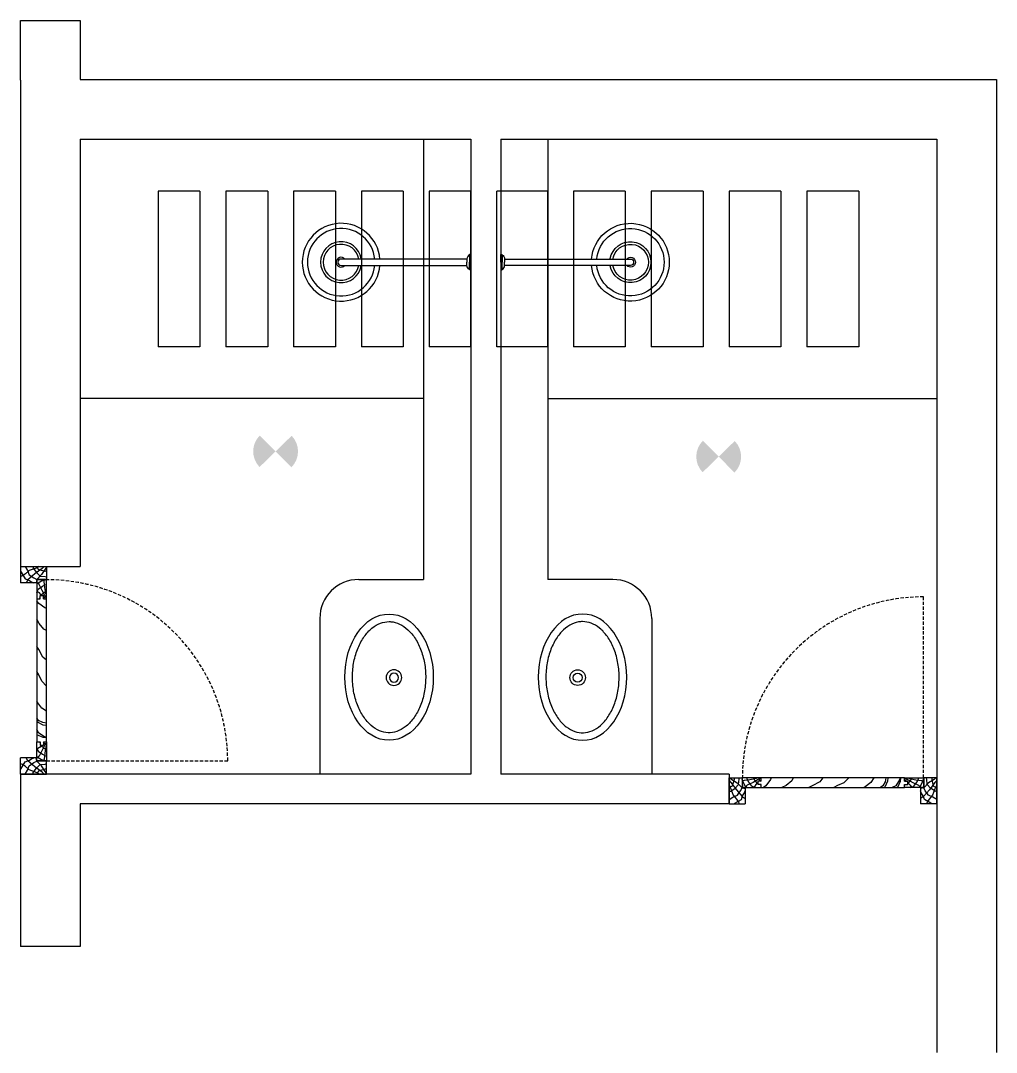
# Model space of a CAD drawing. Header units: metres. Extents: x -16 to 65907, y -5261 to 15511.
# Drawn here: x 15170.1 to 15546.1, y 7663 to 8060.7 of the extents above; entities that cross this region are included whole.
import ezdxf

# ---------------------------------------------------------------- set-up
doc = ezdxf.new("R2010")
doc.units = ezdxf.units.M
doc.linetypes.add('DASHED', pattern=[19.05, 12.7, -6.35])
doc.layers.get('0').update_dxf_attribs({"color": 6})
for name, color, linetype in [('BC-ELEC_FIT', 10, 'Continuous'), ('BC-GREYCOLOR', 8, 'Continuous'), ('BC-HATCH', 8, 'Continuous'), ('BC-JOINERY', 93, 'Continuous'), ('BC-PLUMB-FIXTURE', 118, 'Continuous'), ('BC-WALLS', 1, 'Continuous')]:
    doc.layers.add(name, color=color, linetype=linetype)
doc.layers.get('BC-ELEC_FIT').off()

# ---------------------------------------------------------------- blocks, each defined once
blk = doc.blocks.new('BC-SHOWER')
for p in [(-12.3, -15.1), (12.3, -15.1)]:
    blk.add_line(p, (0, -15.1))
for points in [[(0, 0), (-29.6, 0)], [(0, 0), (29.6, 0)], [(-29.6, -4.1), (0, -4.1)], [(-28.3, -5.1), (0, -5.1)], [(29.6, -4.1), (0, -4.1)], [(28.3, -5.1), (0, -5.1)]]:
    blk.add_lwpolyline(points)
for points in [[(-29.6, 0), (-29.6, -4.1, 0.347987), (-28.6, -5.1), (-28.3, -5.1, 0.2725), (-12.3, -15.1, 6.671192)], [(29.6, 0), (29.6, -4.1, -0.347987), (28.6, -5.1), (28.3, -5.1, -0.2725), (12.3, -15.1, -6.671192)], [(-12.3, -15.1), (-12.3, -500, 1), (12.3, -500), (12.3, -15.1)]]:
    blk.add_lwpolyline(points, format="xyb")
for centre, radius, start, end in [((0, -499.7), 150, 94.703, 85.297), ((0, -499.7), 130, 95.4289, 84.5711), ((0, -500), 79.1, 100.1897, 79.8103), ((0, -500), 69.1, 100.1897, 79.8103), ((0, -500), 19.1, 130.087, 49.9128)]:
    blk.add_arc(centre, radius, start, end)
blk = doc.blocks.new('BC-WASH-COUNTER')
for radius in [2.5, 1.47]:
    blk.add_circle((20.09, 15.74), radius)
at = {"extrusion": (0, 0, -1)}
blk.add_ellipse((20.23, 14.18), major_axis=(-20.28, 0), ratio=0.7, start_param=3.141593, end_param=9.424778, dxfattribs=at)
blk.add_open_spline([(38.07, 14.18), (38.07, 13.26), (37.9, 12.33), (37.2, 10.48), (36.67, 9.56), (35.23, 7.8), (34.32, 6.96), (32.19, 5.44), (30.95, 4.77), (28.25, 3.65), (26.77, 3.21), (23.7, 2.6), (22.09, 2.44), (18.88, 2.41), (17.27, 2.54), (14.17, 3.08), (12.68, 3.5), (9.92, 4.56), (8.66, 5.22), (6.45, 6.7), (5.5, 7.53), (3.99, 9.27), (3.41, 10.18), (2.64, 12.03), (2.43, 12.95), (2.35, 14.81), (2.49, 15.74), (3.11, 17.58), (3.6, 18.51), (4.95, 20.28), (5.82, 21.14), (7.89, 22.69), (9.09, 23.39), (11.74, 24.56), (13.19, 25.03), (16.24, 25.69), (17.83, 25.88), (21.04, 25.98), (22.66, 25.88), (25.78, 25.4), (27.29, 25.01), (30.1, 24), (31.39, 23.37), (33.67, 21.93), (34.65, 21.12), (36.25, 19.39), (36.86, 18.48), (37.72, 16.65), (37.97, 15.72), (38.06, 14.59), (38.07, 14.39), (38.07, 14.18)], degree=3, knots=[0, 0, 0, 0, 0.25944, 0.25944, 0.518879, 0.518879, 0.778319, 0.778319, 1.037759, 1.037759, 1.297198, 1.297198, 1.556638, 1.556638, 1.816078, 1.816078, 2.075517, 2.075517, 2.334957, 2.334957, 2.594397, 2.594397, 2.853836, 2.853836, 3.113276, 3.113276, 3.372716, 3.372716, 3.632155, 3.632155, 3.891595, 3.891595, 4.151035, 4.151035, 4.410474, 4.410474, 4.669914, 4.669914, 4.929354, 4.929354, 5.188793, 5.188793, 5.448233, 5.448233, 5.707673, 5.707673, 5.967112, 5.967112, 6.226552, 6.226552, 6.283185, 6.283185, 6.283185, 6.283185])
blk = doc.blocks.new('ele_ceiling_box')
at = {"layer": 'BC-WALLS'}
h = blk.add_hatch(color=256, dxfattribs=at)
edge = h.paths.add_edge_path()
edge.add_ellipse((0, 0), major_axis=(-6.11, 6.11), ratio=1, start_angle=179.7537, end_angle=269.2233)
edge.add_line((6.19, 6.03), (0, 0))
edge.add_line((0, 0), (6.08, -6.13))
edge = h.paths.add_edge_path()
edge.add_line((0, 0), (-6.08, 6.13))
edge.add_ellipse((0, 0), major_axis=(-6.11, 6.11), ratio=1, start_angle=359.7537, end_angle=449.2233)
edge.add_line((-6.19, -6.03), (0, 0))

msp = doc.modelspace()

# ---------------------------------------------------------------- linework, layer by layer
for p, q in [((15325.351, 8014.984), (15325.351, 7845.272)), ((15373.285, 8014.984), (15373.285, 7845.272)), ((15325.351, 7914.984), (15193.068, 7914.984)), ((15373.285, 7914.984), (15523.068, 7914.984)), ((15300.351, 7845.272), (15325.351, 7845.272)), ((15398.285, 7845.272), (15373.285, 7845.272)), ((15285.351, 7830.272), (15285.351, 7770.272)), ((15413.285, 7830.272), (15413.285, 7770.272)), ((15193.068, 7770.272), (15193.068, 7770.272))]:
    msp.add_line(p, q)
for centre, start, end in [((15300.351, 7830.272), 90, 180), ((15398.285, 7830.272), 0, 90)]:
    msp.add_arc(centre, 15, start, end)
at = {"layer": 'BC-GREYCOLOR', "linetype": 'DASHED', "ltscale": 0.1}
for p, q in [((15517.968, 7768.772), (15517.968, 7838.572)), ((15180.068, 7775.372), (15249.868, 7775.372))]:
    msp.add_line(p, q, dxfattribs=at)
for centre, start, end in [((15180.068, 7775.372), 0, 93.07969), ((15517.968, 7768.772), 90, 183.07969)]:
    msp.add_arc(centre, 69.8, start, end, dxfattribs=at)
at = {"layer": 'BC-HATCH'}
for p, q in [((15223.068, 7994.984), (15223.068, 7934.984)), ((15239.168, 7994.984), (15223.068, 7994.984)), ((15239.168, 7994.984), (15239.168, 7934.984)), ((15249.168, 7994.984), (15249.168, 7934.984)), ((15265.268, 7994.984), (15249.168, 7994.984)), ((15265.268, 7994.984), (15265.268, 7934.984)), ((15275.268, 7994.984), (15275.268, 7934.984)), ((15291.368, 7994.984), (15275.268, 7994.984)), ((15291.368, 7994.984), (15291.368, 7934.984)), ((15301.368, 7994.984), (15301.368, 7934.984)), ((15317.468, 7994.984), (15301.368, 7994.984)), ((15317.468, 7994.984), (15317.468, 7934.984)), ((15327.468, 7994.984), (15327.468, 7934.984)), ((15343.568, 7994.984), (15327.468, 7994.984)), ((15343.568, 7934.984), (15343.568, 7994.984)), ((15353.568, 7934.984), (15353.568, 7994.984)), ((15373.068, 7994.984), (15353.568, 7994.984)), ((15373.068, 7994.984), (15373.068, 7934.984)), ((15383.068, 7994.984), (15383.068, 7934.984)), ((15403.068, 7994.984), (15383.068, 7994.984)), ((15403.068, 7994.984), (15403.068, 7934.984)), ((15413.068, 7994.984), (15413.068, 7934.984)), ((15433.068, 7994.984), (15413.068, 7994.984)), ((15433.068, 7994.984), (15433.068, 7934.984)), ((15443.068, 7994.984), (15443.068, 7934.984)), ((15463.068, 7994.984), (15443.068, 7994.984)), ((15463.068, 7994.984), (15463.068, 7934.984)), ((15493.068, 7994.984), (15473.068, 7994.984)), ((15473.068, 7994.984), (15473.068, 7934.984)), ((15493.068, 7994.984), (15493.068, 7934.984)), ((15239.168, 7934.984), (15223.068, 7934.984)), ((15265.268, 7934.984), (15249.168, 7934.984)), ((15291.368, 7934.984), (15275.268, 7934.984)), ((15317.468, 7934.984), (15301.368, 7934.984)), ((15343.568, 7934.984), (15327.468, 7934.984)), ((15373.068, 7934.984), (15353.568, 7934.984)), ((15403.068, 7934.984), (15383.068, 7934.984)), ((15433.068, 7934.984), (15413.068, 7934.984)), ((15463.068, 7934.984), (15443.068, 7934.984)), ((15493.068, 7934.984), (15473.068, 7934.984))]:
    msp.add_line(p, q, dxfattribs=at)
for points in [[(15177.138, 7850.272), (15176.482, 7849.795), (15173.415, 7848.689), (15171.895, 7847.391), (15170.735, 7846.617), (15170.068, 7846.372)], [(15170.068, 7848.481), (15170.32, 7848.082), (15171.812, 7845.54), (15173.166, 7845.07), (15174.267, 7844.351), (15175.121, 7844.022)], [(15171.79, 7850.272), (15172.669, 7848.772), (15173.415, 7847.059), (15175.128, 7845.844), (15176.268, 7845.272)], [(15179.141, 7850.272), (15178.36, 7849.546), (15175.515, 7847.474), (15172.862, 7845.18), (15172.138, 7844.022)], [(15174.752, 7850.272), (15174.934, 7849.656), (15176.174, 7847.954), (15177.563, 7846.585), (15179.548, 7846.424), (15180.068, 7846.272)], [(15180.068, 7849.989), (15179.493, 7849.242), (15178.139, 7847.17), (15176.268, 7845.272), (15176.016, 7844.022)], [(15180.068, 7848.433), (15179.466, 7848.358), (15178.139, 7848.717), (15176.896, 7849.104), (15176.318, 7850.272)], [(15176.318, 7843.462), (15176.821, 7843.95), (15178.136, 7844.713), (15179.55, 7845.172)], [(15180.068, 7838.07), (15179.452, 7839.055), (15178.306, 7841.035), (15177.231, 7843.327), (15176.318, 7844.167)], [(15176.318, 7840.288), (15176.849, 7841.516), (15178.462, 7842.634), (15179.381, 7843.186), (15180.068, 7843.37)], [(15180.068, 7839.182), (15179.791, 7839.833), (15179.395, 7842.21), (15179.141, 7844.487), (15178.82, 7845.172)], [(15178.128, 7839.122), (15177.273, 7840.088), (15176.318, 7840.69)], [(15177.939, 7839.122), (15178.094, 7839.423), (15179.593, 7840.625), (15180.068, 7840.791)], [(15180.068, 7834.045), (15179.404, 7834.3), (15177.03, 7836.071), (15176.318, 7837.028)], [(15177.297, 7837.872), (15177.568, 7838.4)], [(15180.068, 7838.885), (15179.31, 7838.531), (15178.818, 7837.907)], [(15179.276, 7837.872), (15178.818, 7838.358)], [(15180.068, 7825.595), (15178.973, 7826.055), (15177.159, 7828.256), (15176.318, 7829.939)], [(15180.068, 7814.205), (15178.584, 7815.262), (15177.073, 7818.284), (15176.318, 7819.479)], [(15180.068, 7804.158), (15178.239, 7806.066), (15177.116, 7808.527), (15176.318, 7809.864)], [(15180.068, 7794.491), (15178.282, 7795.662), (15176.641, 7797.777), (15176.318, 7798.389)], [(15180.068, 7789.823), (15178.622, 7790.081), (15176.992, 7790.965), (15176.318, 7791.935)], [(15180.068, 7789.039), (15178.76, 7789.158), (15176.826, 7790.125), (15176.318, 7790.544)], [(15180.068, 7784.41), (15179.318, 7784.653), (15177.073, 7785.991), (15176.318, 7787.423)], [(15180.068, 7784.178), (15178.718, 7784.329), (15176.318, 7785.343)], [(15180.068, 7782.474), (15179.452, 7781.489), (15178.306, 7779.508), (15177.231, 7777.217), (15176.318, 7776.377)], [(15178.128, 7781.422), (15177.273, 7780.456), (15176.318, 7779.854)], [(15176.318, 7780.256), (15176.849, 7779.027), (15178.462, 7777.91), (15179.381, 7777.358), (15180.068, 7777.174)], [(15177.297, 7782.672), (15177.568, 7782.144)], [(15177.939, 7781.422), (15178.094, 7781.121), (15179.593, 7779.919), (15180.068, 7779.753)], [(15179.276, 7782.672), (15178.818, 7782.186)], [(15180.068, 7781.659), (15179.31, 7782.012), (15178.818, 7782.636)], [(15180.068, 7781.362), (15179.791, 7780.711), (15179.395, 7778.334), (15179.141, 7776.057), (15178.82, 7775.372)], [(15170.068, 7772.062), (15170.32, 7772.462), (15171.812, 7775.004), (15173.166, 7775.474), (15174.267, 7776.193), (15175.121, 7776.522)], [(15179.141, 7770.272), (15178.36, 7770.998), (15175.515, 7773.07), (15172.862, 7775.363), (15172.138, 7776.522)], [(15180.068, 7770.555), (15179.493, 7771.302), (15178.139, 7773.374), (15176.268, 7775.272), (15176.016, 7776.522)], [(15176.318, 7777.082), (15176.821, 7776.594), (15178.136, 7775.83), (15179.55, 7775.372)], [(15177.138, 7770.272), (15176.482, 7770.749), (15173.415, 7771.854), (15171.895, 7773.153), (15170.735, 7773.927), (15170.068, 7774.172)], [(15171.79, 7770.272), (15172.669, 7771.771), (15173.415, 7773.484), (15175.128, 7774.7), (15176.268, 7775.272)], [(15174.752, 7770.272), (15174.934, 7770.887), (15176.174, 7772.59), (15177.563, 7773.959), (15179.548, 7774.12), (15180.068, 7774.272)], [(15180.068, 7772.111), (15179.466, 7772.186), (15178.139, 7771.827), (15176.896, 7771.44), (15176.318, 7770.272)], [(15444.907, 7768.772), (15444.982, 7768.169), (15444.623, 7766.843), (15444.236, 7765.6), (15443.068, 7765.022)], [(15443.068, 7763.456), (15443.684, 7763.638), (15445.386, 7764.878), (15446.755, 7766.266), (15446.916, 7768.252), (15447.068, 7768.772)], [(15443.068, 7767.844), (15443.794, 7767.064), (15445.866, 7764.218), (15448.16, 7761.566), (15449.318, 7760.842)], [(15443.351, 7768.772), (15444.098, 7768.197), (15446.17, 7766.843), (15448.068, 7764.972), (15449.318, 7764.72)], [(15454.159, 7768.772), (15453.507, 7768.495), (15451.131, 7768.099), (15448.853, 7767.844), (15448.168, 7767.524)], [(15449.878, 7765.022), (15449.391, 7765.524), (15448.627, 7766.84), (15448.168, 7768.254)], [(15455.27, 7768.772), (15454.285, 7768.156), (15452.305, 7767.01), (15450.013, 7765.935), (15449.173, 7765.022)], [(15453.052, 7765.022), (15451.824, 7765.553), (15450.706, 7767.165), (15450.154, 7768.085), (15449.97, 7768.772)], [(15454.218, 7766.643), (15453.917, 7766.797), (15452.715, 7768.297), (15452.549, 7768.772)], [(15454.455, 7768.772), (15454.809, 7768.014), (15455.433, 7767.522)], [(15455.468, 7767.979), (15454.982, 7767.522)], [(15459.295, 7768.772), (15459.04, 7768.108), (15457.27, 7765.734), (15456.313, 7765.022)], [(15467.745, 7768.772), (15467.285, 7767.676), (15465.084, 7765.863), (15463.401, 7765.022)], [(15479.136, 7768.772), (15478.078, 7767.288), (15475.056, 7765.777), (15473.861, 7765.022)], [(15489.182, 7768.772), (15487.274, 7766.942), (15484.813, 7765.82), (15483.476, 7765.022)], [(15498.849, 7768.772), (15497.678, 7766.986), (15495.563, 7765.345), (15494.951, 7765.022)], [(15503.517, 7768.772), (15503.259, 7767.326), (15502.375, 7765.696), (15501.405, 7765.022)], [(15504.301, 7768.772), (15504.182, 7767.464), (15503.215, 7765.53), (15502.796, 7765.022)], [(15508.93, 7768.772), (15508.687, 7768.022), (15507.349, 7765.777), (15505.917, 7765.022)], [(15509.163, 7768.772), (15509.011, 7767.422), (15507.998, 7765.022)], [(15510.668, 7767.979), (15511.154, 7767.522)], [(15511.681, 7768.772), (15511.328, 7768.014), (15510.704, 7767.522)], [(15510.867, 7768.772), (15511.851, 7768.156), (15513.832, 7767.01), (15516.123, 7765.935), (15516.963, 7765.022)], [(15511.918, 7766.643), (15512.219, 7766.797), (15513.421, 7768.297), (15513.587, 7768.772)], [(15511.978, 7768.772), (15512.629, 7768.495), (15515.006, 7768.099), (15517.283, 7767.844), (15517.968, 7767.524)], [(15513.084, 7765.022), (15514.313, 7765.553), (15515.43, 7767.165), (15515.982, 7768.085), (15516.166, 7768.772)], [(15516.258, 7765.022), (15516.746, 7765.524), (15517.51, 7766.84), (15517.968, 7768.254)], [(15522.785, 7768.772), (15522.038, 7768.197), (15519.966, 7766.843), (15518.068, 7764.972), (15516.818, 7764.72)], [(15523.068, 7767.844), (15522.342, 7767.064), (15520.27, 7764.218), (15517.977, 7761.566), (15516.818, 7760.842)], [(15523.068, 7763.456), (15522.453, 7763.638), (15520.75, 7764.878), (15519.381, 7766.266), (15519.22, 7768.252), (15519.069, 7768.772)], [(15521.23, 7768.772), (15521.154, 7768.169), (15521.513, 7766.843), (15521.9, 7765.6), (15523.068, 7765.022)], [(15443.068, 7765.841), (15443.545, 7765.185), (15444.651, 7762.118), (15445.949, 7760.599), (15446.723, 7759.438), (15446.968, 7758.772)], [(15443.068, 7760.494), (15444.568, 7761.372), (15446.281, 7762.118), (15447.497, 7763.831), (15448.068, 7764.972)], [(15444.859, 7758.772), (15445.259, 7759.024), (15447.8, 7760.516), (15448.27, 7761.87), (15448.989, 7762.971), (15449.318, 7763.824)], [(15454.218, 7766.831), (15453.253, 7765.977), (15452.65, 7765.022)], [(15455.468, 7766.001), (15454.94, 7766.272)], [(15510.668, 7766.001), (15511.196, 7766.272)], [(15511.918, 7766.831), (15512.884, 7765.977), (15513.486, 7765.022)], [(15521.278, 7758.772), (15520.878, 7759.024), (15518.336, 7760.516), (15517.866, 7761.87), (15517.147, 7762.971), (15516.818, 7763.824)], [(15523.068, 7760.494), (15521.569, 7761.372), (15519.856, 7762.118), (15518.64, 7763.831), (15518.068, 7764.972)], [(15523.068, 7765.841), (15522.591, 7765.185), (15521.486, 7762.118), (15520.187, 7760.599), (15519.414, 7759.438), (15519.168, 7758.772)]]:
    msp.add_lwpolyline(points, dxfattribs=at)
at = {"layer": 'BC-JOINERY'}
for p, q in [((15170.068, 7850.272), (15180.068, 7850.272)), ((15170.068, 7850.272), (15170.068, 7844.022)), ((15180.068, 7850.272), (15180.068, 7845.272)), ((15176.268, 7844.022), (15170.068, 7844.022)), ((15176.268, 7845.272), (15176.268, 7844.022)), ((15180.068, 7845.272), (15176.268, 7845.272)), ((15177.568, 7837.872), (15177.568, 7839.122)), ((15177.568, 7839.122), (15178.818, 7839.122)), ((15178.818, 7837.872), (15178.818, 7839.122)), ((15176.318, 7837.872), (15176.318, 7782.672)), ((15180.068, 7782.672), (15180.068, 7837.872)), ((15177.568, 7782.672), (15177.568, 7781.422)), ((15177.568, 7781.422), (15178.818, 7781.422)), ((15178.818, 7782.672), (15178.818, 7781.422)), ((15176.268, 7776.522), (15170.068, 7776.522)), ((15170.068, 7770.272), (15170.068, 7776.522)), ((15176.268, 7775.272), (15176.268, 7776.522)), ((15180.068, 7775.272), (15176.268, 7775.272)), ((15180.068, 7770.272), (15180.068, 7775.272)), ((15170.068, 7770.272), (15180.068, 7770.272)), ((15443.068, 7758.772), (15443.068, 7768.772)), ((15443.068, 7768.772), (15448.068, 7768.772)), ((15448.068, 7768.772), (15448.068, 7764.972)), ((15455.468, 7767.522), (15454.218, 7767.522)), ((15454.218, 7766.272), (15454.218, 7767.522)), ((15510.668, 7768.772), (15455.468, 7768.772)), ((15510.668, 7767.522), (15511.918, 7767.522)), ((15511.918, 7766.272), (15511.918, 7767.522)), ((15523.068, 7768.772), (15518.068, 7768.772)), ((15518.068, 7768.772), (15518.068, 7764.972)), ((15523.068, 7758.772), (15523.068, 7768.772)), ((15448.068, 7764.972), (15449.318, 7764.972)), ((15449.318, 7764.972), (15449.318, 7758.772)), ((15455.468, 7766.272), (15454.218, 7766.272)), ((15455.468, 7765.022), (15510.668, 7765.022)), ((15510.668, 7766.272), (15511.918, 7766.272)), ((15516.818, 7764.972), (15516.818, 7758.772)), ((15518.068, 7764.972), (15516.818, 7764.972)), ((15443.068, 7758.772), (15449.318, 7758.772)), ((15523.068, 7758.772), (15516.818, 7758.772))]:
    msp.add_line(p, q, dxfattribs=at)
for points in [[(15178.818, 7837.872), (15180.068, 7837.872), (15180.068, 7845.172), (15176.318, 7845.172), (15176.318, 7837.872), (15177.568, 7837.872)], [(15178.818, 7782.672), (15180.068, 7782.672), (15180.068, 7775.372), (15176.318, 7775.372), (15176.318, 7782.672), (15177.568, 7782.672)], [(15455.468, 7767.522), (15455.468, 7768.772), (15448.168, 7768.772), (15448.168, 7765.022), (15455.468, 7765.022), (15455.468, 7766.272)], [(15510.668, 7767.522), (15510.668, 7768.772), (15517.968, 7768.772), (15517.968, 7765.022), (15510.668, 7765.022), (15510.668, 7766.272)]]:
    msp.add_lwpolyline(points, dxfattribs=at)
at = {"layer": 'BC-WALLS'}
for p, q in [((15170.068, 8060.699), (15193.068, 8060.699)), ((15170.068, 8037.699), (15170.068, 8060.699)), ((15193.068, 8060.699), (15193.068, 8037.984)), ((15193.068, 8037.984), (15546.068, 8037.984)), ((15546.068, 8037.984), (15546.068, 7662.982)), ((15170.068, 8037.699), (15170.068, 7850.272)), ((15193.068, 8014.984), (15343.568, 8014.984)), ((15193.068, 8014.984), (15193.068, 7850.272)), ((15343.568, 8014.984), (15343.568, 7770.272)), ((15355.068, 8014.984), (15355.068, 7770.272)), ((15355.068, 8014.984), (15523.068, 8014.984)), ((15523.068, 8014.984), (15523.068, 7662.982)), ((15170.068, 7850.272), (15193.068, 7850.272)), ((15170.068, 7845.272), (15170.068, 7845.272)), ((15170.068, 7770.272), (15170.068, 7703.772)), ((15343.568, 7770.272), (15170.068, 7770.272)), ((15443.068, 7770.272), (15355.068, 7770.272)), ((15443.068, 7770.272), (15443.068, 7758.772)), ((15443.068, 7758.772), (15193.068, 7758.772)), ((15193.068, 7758.772), (15193.068, 7703.772)), ((15193.068, 7703.772), (15170.068, 7703.772))]:
    msp.add_line(p, q, dxfattribs=at)

# ---------------------------------------------------------------- block references
at = {"layer": 'BC-ELEC_FIT', "linetype": 'Continuous'}
for p in [(15268.318, 7894.642), (15439.068, 7892.628)]:
    msp.add_blockref('ele_ceiling_box', p, dxfattribs=at)
at = {"layer": 'BC-PLUMB-FIXTURE'}
for name, p, xscale, yscale, zscale, rotation in [('BC-SHOWER', (15343.568, 7967.577), 0.1000000000003638, 0.1000000000003638, 0.1, 269.999999999999), ('BC-SHOWER', (15355.068, 7967.577), -0.1000000000003638, 0.1000000000003638, 0.1, 90.0000000000009), ('BC-WASH-COUNTER', (15295.025, 7783.342), -1.2, 1.2, 1.2, 270), ('BC-WASH-COUNTER', (15403.611, 7783.342), 1.2, 1.2, 1.2, 89.99999999999999)]:
    msp.add_blockref(name, p, dxfattribs=dict(at, xscale=xscale, yscale=yscale, zscale=zscale, rotation=rotation))

doc.saveas('drawing.dxf')
